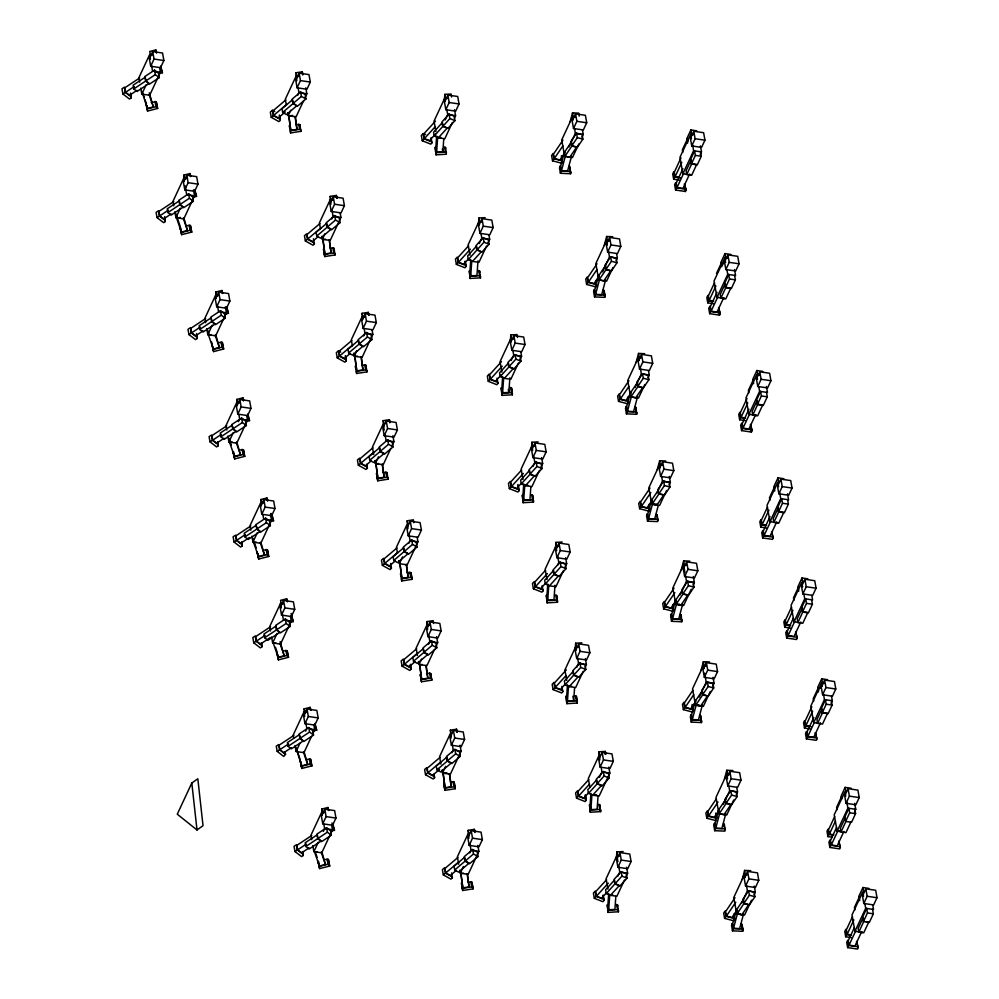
<?xml version="1.0" encoding="UTF-8"?>
<svg xmlns="http://www.w3.org/2000/svg" width="999" height="999" viewBox="0 0 999 999"><rect width="100%" height="100%" fill="white"/><g stroke="black" fill="none" stroke-linecap="round" stroke-linejoin="round"><path stroke-width="1.5" d="M436.638 136.026L435.814 147.74L436.613 152.223L442.844 151.873L443.768 138.686M436.001 154.82L435.227 147.39L436.001 154.82L446.378 154.233L445.554 147.54L444.567 146.865L445.504 152.098L446.491 152.772M436.613 152.223L437.637 137.587L440.759 137.4M444.393 100.225L444.805 94.368L451.024 94.006L451.56 97.003M445.454 149.001L445.554 147.54M470.754 259.653L469.93 271.366L470.729 275.849L476.948 275.487L477.984 260.851M470.117 278.446L469.343 271.016L470.117 278.446L480.494 277.859L479.67 271.154L478.683 270.492L479.607 275.724L480.594 276.386M470.729 275.849L471.753 261.214M478.496 223.851L478.908 217.994L485.139 217.632M479.57 272.627L479.67 271.154M502.647 376.586L501.823 388.299L502.622 392.782L508.841 392.432L509.877 377.784M502.01 395.379L501.236 387.949L502.01 395.379L512.387 394.792L511.563 388.099L510.576 387.425L511.5 392.657L512.487 393.331M502.622 392.782L503.646 378.146M510.389 340.784L510.801 334.927L517.032 334.565L517.569 337.562M511.563 388.099L512.387 394.792M523.751 483.903L522.914 495.616L523.713 500.099L529.945 499.75L530.869 486.575M523.114 502.697L522.34 495.279L523.114 502.697L533.491 502.11L532.667 495.417L531.68 494.742L532.604 499.975L533.591 500.649M523.713 500.099L524.75 485.464L527.859 485.289M531.493 448.101L531.905 442.245L538.136 441.895M532.667 495.417L533.491 502.11M547.764 584.04L546.94 595.754L547.727 600.237L553.958 599.875L554.994 585.239M547.127 602.834L546.353 595.404L547.127 602.834L557.504 602.247L556.68 595.541L555.694 594.88L556.618 600.112L557.604 600.774M547.727 600.237L548.763 585.601M555.506 548.239L555.919 542.382L562.15 542.02M556.68 595.541L557.504 602.247M567.482 684.852L566.658 696.565L567.457 701.048L573.688 700.699L574.612 687.524M566.845 703.658L566.071 696.228L566.845 703.658L577.235 703.059L576.398 696.365L575.412 695.691L576.348 700.923L577.335 701.598M567.457 701.048L568.493 686.413L571.603 686.238M575.237 649.05L575.649 643.194L581.868 642.844M576.398 696.365L577.235 703.059M590.921 793.431L590.097 805.144L590.884 809.627L597.115 809.277L598.051 796.103M590.284 812.224L589.51 804.807L590.284 812.224L600.661 811.638L599.837 804.944L598.851 804.27L599.775 809.502L600.761 810.177M590.884 809.627L591.92 794.992L596.59 794.729M598.563 759.09L599.075 751.772L605.307 751.423L605.844 754.407M599.737 806.405L599.837 804.944M605.094 754.345L605.307 751.423M608.703 893.581L607.879 905.294L608.678 909.777L614.909 909.427L615.834 896.253M608.066 912.387L607.292 904.957L608.066 912.387L618.456 911.787L617.632 905.094L616.645 904.42L617.569 909.652L618.556 910.326M608.678 909.777L609.715 895.141L612.824 894.967M616.358 859.24L616.87 851.922L623.101 851.573M617.519 906.555L617.632 905.094M131.244 96.928L125.337 92.395L124.4 87.163L121.99 88.761L122.914 93.993L129.483 99.038L131.094 97.964L130.544 93.007M165.359 220.554L159.453 216.021L158.516 210.789L156.106 212.387L157.03 217.62L163.586 222.665L165.21 221.591L164.66 216.633M197.253 337.487L191.346 332.954L190.409 327.722L187.999 329.32L188.923 334.553L195.479 339.598L197.103 338.524L196.553 333.566M218.344 444.817L212.437 440.272L211.513 435.04L209.091 436.638L210.027 441.87L216.583 446.915L218.194 445.854L217.882 442.195M242.357 544.942L236.451 540.409L235.527 535.177L233.104 536.775L234.041 542.007L240.597 547.052L242.208 545.978L241.895 542.332M262.088 645.766L256.181 641.221L255.257 635.988L252.834 637.587L253.758 642.819L260.327 647.864L261.938 646.803L261.626 643.144M285.514 754.332L283.753 756.443L277.198 751.398L276.261 746.166L278.684 744.567L279.608 749.799L285.514 754.332L285.052 751.723M303.309 854.495L297.402 849.949L296.478 844.717L294.056 846.315L294.98 851.548L301.548 856.593L303.159 855.531L302.847 851.872M570.179 121.653L572.527 112.862L578.658 113.124L579.183 116.109M564.185 153.059L560.664 166.259L561.463 170.742L567.582 171.004L571.503 156.331M560.427 173.289L561.013 171.091L560.089 165.859L559.502 168.057L560.427 173.289L570.641 173.726L570.104 167.02L569.28 166.246L570.641 173.726M561.463 170.742L565.372 156.081M604.295 245.279L606.643 236.488L612.774 236.738M598.688 275.212L594.78 289.885L595.579 294.368L601.698 294.618L605.606 279.957M594.542 296.915L595.129 294.717L594.205 289.485L593.618 291.683L594.542 296.915L604.757 297.352L604.208 290.647L603.384 289.872L605.144 295.879M595.579 294.368L599.487 279.708M604.208 290.647L604.757 297.352M636.188 362.212L638.536 353.421L644.667 353.683M630.581 392.157L626.673 406.818L627.472 411.301L633.591 411.563L637.499 396.89M626.435 413.848L627.022 411.65L626.098 406.418L625.511 408.616L626.435 413.848L636.65 414.285L636.101 407.58L635.277 406.805L636.65 414.285M627.472 411.301L631.38 396.64M635.714 409.053L636.101 407.58M657.292 469.542L659.64 460.739L665.759 461.001M651.685 499.475L647.777 514.135L648.563 518.618L654.695 518.881L658.216 505.681M647.539 521.166L648.126 518.968L647.19 513.736L646.603 515.934L647.539 521.166L657.742 521.603L657.205 514.91L656.38 514.123L658.141 520.142M648.563 518.618L652.484 503.958M656.818 516.371L657.205 514.91M681.306 569.667L683.653 560.876L689.785 561.126M675.699 599.6L671.79 614.273L672.589 618.756L678.708 619.005L682.617 604.345M671.553 621.303L672.14 619.105L671.216 613.873L670.629 616.071L671.553 621.303L681.755 621.74L681.218 615.034L680.394 614.26L681.755 621.74M672.589 618.756L676.498 604.095L679.557 604.22M680.831 616.508L681.218 615.034M701.036 670.491L703.371 661.688L709.502 661.95M695.416 700.424L691.508 715.084L692.307 719.567L698.438 719.829L702.347 705.169M691.271 722.115L691.857 719.917L690.933 714.685L690.346 716.895L691.271 722.115L701.485 722.552L700.948 715.858L700.124 715.084L701.485 722.552M692.307 719.567L696.216 704.907L699.275 705.032M724.462 779.058L726.81 770.266L732.941 770.529M718.855 809.003L714.947 823.663L715.746 828.146L721.865 828.408L725.774 813.748M714.71 830.693L715.296 828.496L714.372 823.263L713.786 825.461L714.71 830.693L724.912 831.131L724.375 824.437L723.551 823.651L725.311 829.669M715.746 828.146L719.655 813.486M723.988 825.898L724.375 824.437M742.257 879.22L744.605 870.416L750.724 870.678M736.65 909.152L732.729 923.813L733.528 928.296L739.66 928.558L743.568 913.898M732.504 930.843L733.091 928.645L732.155 923.413L731.568 925.623L732.504 930.843L742.707 931.28L742.17 924.587L741.345 923.813L743.094 929.819M733.528 928.296L737.437 913.635L740.509 913.76M742.17 924.587L742.707 931.28M152.248 55.02L149.625 54.633L138.886 77.672L139.685 82.155M152.722 51.573L149.363 58.779L150.687 66.246L160.527 67.695L163.886 60.502L162.55 53.022L152.722 51.573L154.046 59.053L150.687 66.246M159.628 67.745L160.414 72.228L149.675 95.267L141.808 94.118L146.229 84.628M186.363 178.646L183.741 178.259L173.002 201.298L173.801 205.782M186.825 175.2L183.479 182.405L184.803 189.872L194.643 191.321L197.989 184.128L196.666 176.648L186.825 175.2L188.162 182.68L184.803 189.872M193.469 189.872L194.53 195.854L183.791 218.893L175.924 217.732L180.344 208.254M298.676 76.573L296.054 76.186L285.302 99.226L286.363 105.207M299.138 73.139L295.779 80.332L297.103 87.812L306.943 89.261L310.302 82.055L308.978 74.588L299.138 73.139L300.462 80.607L297.103 87.812M303.684 100.574L296.091 116.833L288.224 115.672L290.759 110.252M297.702 95.342L298.963 92.632L298.177 88.149M304.945 97.865L306.843 93.794L305.781 87.812M218.257 295.579L215.634 295.192L204.895 318.231L205.694 322.714M218.719 292.133L215.372 299.338L216.696 306.805L226.536 308.254L229.882 301.061L228.559 293.581L218.719 292.133L220.055 299.613L216.696 306.805M225.362 306.818L226.423 312.787L215.684 335.826L207.817 334.677L212.238 325.187M332.779 200.2L330.157 199.812L319.418 222.852L320.479 228.833M239.36 402.897L236.738 402.51L225.999 425.549L226.785 430.032M333.254 196.766L329.895 203.958L331.218 211.438L341.059 212.887L344.418 205.682L343.082 198.214L333.254 196.766L334.578 204.233L331.218 211.438M239.822 399.463L236.463 406.655L237.799 414.135L247.627 415.584L250.986 408.379L249.663 400.911L239.822 399.463L241.146 406.93L237.799 414.135M340.159 212.937L340.946 217.42L330.207 240.459L322.34 239.298L324.862 233.878M331.818 218.968L333.079 216.259L332.018 210.277M246.728 415.634L247.527 420.117L236.788 443.156L228.908 441.995L233.341 432.505M238.399 421.665L239.66 418.956L238.861 414.473M447.402 98.476L444.78 98.089L434.028 121.129L435.889 131.593M447.864 95.042L444.505 102.235L445.841 109.715L455.669 111.164L459.028 103.958L457.704 96.491L447.864 95.042L449.188 102.51L445.841 109.715M263.374 503.034L260.751 502.647L250.012 525.686L250.811 530.169M263.836 499.587L260.477 506.793L261.813 514.26L271.653 515.709L275 508.516L273.676 501.036L263.836 499.587L265.172 507.067L261.813 514.26M445.167 119.955L447.702 114.535L446.903 110.052M270.479 514.26L271.541 520.242L260.801 543.281L252.934 542.12L257.355 532.642M452.41 122.465L444.83 138.736L436.95 137.575M454.308 118.406L455.569 115.697L454.508 109.715M364.672 317.133L362.05 316.745L351.311 339.785L352.372 345.766M365.147 313.698L361.788 320.891L363.112 328.371L372.952 329.82L376.311 322.615L374.975 315.147L365.147 313.698L366.471 321.166L363.112 328.371M372.053 329.87L372.839 334.353L362.1 357.392L354.233 356.231L356.755 350.811M363.711 335.901L364.972 333.191L364.173 328.708M191.808 783.029L177.273 814.197L197.003 829.982L203.022 825.711L197.827 778.77L191.808 783.029L197.003 829.982M283.104 603.846L280.482 603.458L269.73 626.498L270.529 630.981M283.566 600.411L280.207 607.604L281.531 615.084L291.371 616.533L294.73 609.328L293.406 601.86L283.566 600.411L284.89 607.879L281.531 615.084M290.472 616.583L291.271 621.066L280.519 644.105L272.652 642.944L277.073 633.453M481.518 222.103L478.896 221.716L468.144 244.755L470.005 255.22M386.238 421.016L382.879 428.221L384.215 435.689L394.043 437.137L397.402 429.945L396.079 422.465L386.238 421.016L387.575 428.496L384.215 435.689M481.98 218.669L478.621 225.861L479.945 233.341L489.785 234.79L493.144 227.585L491.82 220.117L481.98 218.669L483.304 226.136L479.945 233.341M390.784 448.451L383.204 464.71L375.337 463.548L378.496 456.78M479.283 243.581L481.805 238.162L481.019 233.679M392.045 445.741L393.943 441.67L392.882 435.689M486.525 246.091L478.933 262.362L471.066 261.201M487.787 243.381L489.685 239.323L488.886 234.84M575.074 117.283L572.452 116.895L561.713 139.935L564.635 156.381L572.502 157.53L578.821 143.981M575.549 113.836L572.19 121.041L573.513 128.509L583.354 129.957L586.713 122.765L585.377 115.285L575.549 113.836L576.873 121.316L573.513 128.509M306.531 712.424L303.908 712.037L293.169 735.077L293.694 738.061M306.993 708.99L303.634 716.183L304.97 723.663L314.81 725.112L318.157 717.906L316.833 710.439L306.993 708.99L308.329 716.458L304.97 723.663M569.055 146.89L575.374 133.342L574.575 128.846M581.98 137.2L583.241 134.49L582.454 130.007M311.538 736.413L303.958 752.684L296.091 751.523L299.875 743.393M305.569 731.193L306.83 728.483L305.769 722.502M410.252 521.153L406.905 528.346L408.229 535.826L418.069 537.275L421.416 530.069L420.092 522.602L410.252 521.153L411.588 528.621L408.229 535.826M312.799 733.703L314.697 729.645L313.898 725.162M417.157 537.325L417.957 541.808L407.217 564.847L399.35 563.686L402.51 556.905M408.828 543.356L410.089 540.646L409.028 534.665M513.411 339.036L510.789 338.649L500.037 361.688L501.898 372.152M513.873 335.602L510.514 342.794L511.838 350.274L521.678 351.723L525.037 344.518L523.701 337.05L513.873 335.602L515.197 343.069L511.838 350.274M511.176 360.514L513.698 355.095L512.912 350.612M518.419 363.024L510.826 379.295L502.959 378.134M519.68 360.314L521.578 356.256L520.779 351.773M324.325 812.574L321.703 812.187L310.951 835.226L311.75 839.709M324.787 809.14L321.428 816.333L322.752 823.813L332.592 825.261L335.951 818.056L334.628 810.589L324.787 809.14L326.111 816.608L322.752 823.813M331.693 825.311L332.492 829.794L321.74 852.834L313.873 851.672L318.306 842.182M323.351 831.343L324.625 828.633L323.826 824.15M429.52 625.411L426.898 625.024L416.146 648.064L417.482 655.531M609.19 240.909L606.568 240.522L595.829 263.561L598.751 279.995L606.618 281.156L612.936 267.607M429.982 621.965L426.623 629.17L427.947 636.638L437.787 638.086L441.146 630.893L439.822 623.413L429.982 621.965L431.306 629.445L427.947 636.638M609.652 237.462L606.293 244.668L607.629 252.135L617.469 253.584L620.816 246.391L619.492 238.911L609.652 237.462L610.988 244.942L607.629 252.135M434.528 649.4L426.935 665.659L419.068 664.497L421.603 659.078M428.546 644.18L429.82 641.47L428.758 635.489M602.534 271.865L609.49 256.955L608.428 250.986M435.789 646.69L437.687 642.619L436.625 636.638M616.096 260.826L617.357 258.117L616.558 253.634M534.502 446.353L531.88 445.979L521.141 469.006L523.001 479.47M534.964 442.919L531.618 450.112L532.942 457.592L542.782 459.041L546.141 451.835L544.805 444.368L534.964 442.919L536.301 450.387L532.942 457.592M532.904 466.483L534.802 462.412L533.741 456.431M696.778 130.832L690.883 129.97L686.85 138.599L687.649 143.094M693.318 134.69L690.696 134.303L679.944 157.343L682.866 173.789L690.734 174.95M680.993 157.867L674.288 172.265L675.087 176.748L679.507 177.397M693.781 131.256L690.421 138.449L691.745 145.929L701.585 147.377L704.944 140.172L703.621 132.705L693.781 131.256L695.104 138.724L691.745 145.929M673.651 179.208L674.65 177.048L673.726 171.816L672.714 173.976L673.651 179.208L679.27 180.032M675.087 176.748L681.793 162.35M539.51 470.354L531.93 486.613L524.063 485.452M540.771 467.644L542.669 463.573L541.608 457.592M682.929 168.694L676.211 183.092L677.01 187.587L682.904 188.449L689.622 174.051M682.866 173.789L693.618 150.749L692.544 144.768M675.574 190.047L676.585 187.887L675.649 182.655L674.65 184.815L675.574 190.047L685.414 191.496L686.076 190.047L684.502 183.953L686.076 190.047M677.01 187.587L683.716 173.189M691.358 164.011L695.391 155.382L694.592 150.886L690.571 159.528L691.358 164.011L697.265 164.885L701.298 156.244L700.499 151.761M686.75 174.513L691.795 163.711L691.121 159.977L686.088 170.779L686.75 174.513L691.67 175.237L696.703 164.435L691.795 163.711M700.212 154.62L701.485 151.91L700.424 145.929M453.409 730.544L450.062 737.749L451.386 745.217L461.226 746.665L464.572 739.472L463.249 731.992L453.409 730.544L454.745 738.024L451.386 745.217M460.052 745.217L461.113 751.198L450.374 774.237L442.507 773.076L445.666 766.308M451.985 752.746L453.246 750.037L452.185 744.068M641.083 357.842L638.461 357.455L627.722 380.494L630.644 396.94L638.511 398.089L644.83 384.54M641.545 354.395L638.186 361.601L639.522 369.068L649.35 370.517L652.709 363.324L651.385 355.844L641.545 354.395L642.881 361.875L639.522 369.068M558.516 546.49L555.894 546.103L545.154 569.143L547.015 579.607M558.99 543.056L555.631 550.249L556.955 557.729L566.795 559.178L570.154 551.972L568.818 544.492L558.99 543.056L560.314 550.524L556.955 557.729M635.064 387.45L641.383 373.901L640.322 367.919M557.554 565.259L558.816 562.549L557.754 556.568M647.989 377.759L649.25 375.05L648.451 370.567M563.523 570.479L555.943 586.75L548.076 585.589M564.797 567.769L566.695 563.711L565.621 557.729M730.893 254.458L724.987 253.584L720.966 262.225L721.765 266.708M716.483 273.476L721.515 262.675M727.422 258.316L724.799 257.929L714.06 280.969L716.982 297.415L724.849 298.564M722.339 265.484L724.063 261.775M714.497 282.792L708.391 295.879L709.19 300.374L713.623 301.024M727.896 254.87L724.537 262.075L725.861 269.543L735.701 270.991L739.06 263.798L737.724 256.318L727.896 254.87L729.22 262.35L725.861 269.543M707.767 302.834L708.766 300.674L707.841 295.442L706.83 297.602L707.767 302.834L713.386 303.659M709.19 300.374L715.908 285.964M717.032 292.32L710.326 306.718L711.113 311.201L717.02 312.075L723.738 297.677M716.982 297.415L727.722 274.375L726.922 269.892M709.69 313.674L710.689 311.513L709.765 306.281L708.753 308.441L709.69 313.674L719.517 315.122L720.192 313.674L718.618 307.58L720.192 313.674M711.113 311.201L717.831 296.803M471.203 830.693L467.844 837.899L469.18 845.366L479.008 846.815L482.367 839.622L481.043 832.142L471.203 830.693L472.527 838.173L469.18 845.366M725.474 287.637L729.507 278.996L728.708 274.513L724.675 283.154L725.474 287.637L731.38 288.511L735.401 279.87L734.615 275.387M730.818 288.062L725.786 298.863L720.866 298.139L725.898 287.337L729.595 287.887M477.847 845.366L478.908 851.348L468.169 874.387L460.289 873.226L463.449 866.458M469.78 852.909L471.041 850.186L469.98 844.217M662.187 465.159L659.565 464.772L648.813 487.812L651.735 504.258L659.615 505.419L666.558 490.509M578.246 647.315L575.624 646.927L564.885 669.967L566.733 680.419M662.649 461.725L659.29 468.918L660.614 476.398L670.454 477.847L673.813 470.641L672.489 463.174L662.649 461.725L663.973 469.193L660.614 476.398M578.708 643.868L575.349 651.073L576.685 658.541L586.513 659.989L589.872 652.797L588.548 645.317L578.708 643.868L580.032 651.348L576.685 658.541M651.735 504.258L653.009 501.548M656.793 493.419L662.487 481.218L661.688 476.735M576.648 667.432L578.546 663.361L577.484 657.392M669.093 485.089L670.354 482.38L669.293 476.398M583.254 671.303L575.674 687.562L567.794 686.4M585.152 667.232L586.413 664.522L585.352 658.541M762.786 371.391L756.88 370.529L752.859 379.158L753.658 383.653M753.408 379.608L748.376 390.409L748.825 392.894M759.315 375.249L756.693 374.862L745.953 397.902L748.875 414.348L756.743 415.509M747.002 398.426L740.284 412.824L741.083 417.307L745.516 417.957M759.789 371.815L756.43 379.008L757.754 386.488L767.594 387.937L770.953 380.731L769.617 373.264L759.789 371.815L761.113 379.283L757.754 386.488M739.66 419.767L740.659 417.607L739.735 412.375L738.723 414.535L739.66 419.767L745.279 420.591M741.083 417.307L747.801 402.909M748.925 409.253L742.22 423.651L743.006 428.146L748.913 429.008L755.631 414.61M748.875 414.348L759.615 391.308L758.815 386.825M741.583 430.606L742.582 428.446L741.658 423.214L740.646 425.374L741.583 430.606L751.41 432.055L752.085 430.606L750.511 424.513L752.085 430.606M743.006 428.146L749.725 413.748M757.367 404.57L761.4 395.941L760.601 391.446L756.568 400.087L757.367 404.57L763.273 405.444L767.294 396.803L766.508 392.32M752.759 415.072L757.791 404.27L757.13 400.537L752.097 411.338L752.759 415.072L757.679 415.796L762.712 404.995M686.201 565.297L683.578 564.91L672.839 587.949L675.761 604.383L683.628 605.544L691.208 589.285M686.663 561.85L683.304 569.055L684.64 576.523L694.467 577.971L697.826 570.779L696.503 563.299L686.663 561.85L687.999 569.33L684.64 576.523M602.147 752.447L598.788 759.64L600.112 767.12L609.952 768.568L613.311 761.363L611.975 753.895L602.147 752.447L603.471 759.914L600.112 767.12M675.761 604.383L677.022 601.673M680.182 594.904L686.5 581.343L685.439 575.374M599.45 777.359L601.972 771.94L601.186 767.457M693.106 585.214L694.367 582.504L693.306 576.523M608.778 767.12L609.852 773.101L599.1 796.141L591.233 794.979M783.89 478.708L777.984 477.847L773.95 486.488L774.749 490.971M774.512 486.925L769.48 497.727L769.917 500.224M767.494 507.055L761.388 520.142L762.187 524.625L766.608 525.274M780.881 479.133L777.534 486.326L778.858 493.806L788.698 495.254L792.045 488.049L790.721 480.581L780.881 479.133L782.217 486.6L778.858 493.806M760.751 527.085L761.762 524.925L760.826 519.692L759.827 521.853L760.751 527.085L766.37 527.909M762.187 524.625L768.905 510.227M770.029 516.583L763.311 530.981L764.11 535.464L770.017 536.326L776.722 521.928M777.846 522.827L769.979 521.665L780.719 498.626L779.657 492.644M762.674 537.924L763.686 535.764L762.761 530.531L761.75 532.692L762.674 537.924L772.514 539.373L773.189 537.937L771.615 531.83L773.189 537.937M705.918 666.108L703.296 665.721L692.557 688.761L695.479 705.207L703.346 706.368L710.301 691.458M764.11 535.464L770.828 521.066M706.393 662.674L703.034 669.867L704.357 677.347L714.198 678.796L717.557 671.59L716.221 664.123L706.393 662.674L707.717 670.142L704.357 677.347M619.467 856.043L616.845 855.656L606.106 878.695L607.966 889.147M778.471 511.9L782.504 503.259L781.705 498.776L777.672 507.417L778.471 511.9L784.377 512.762L788.398 504.12L787.599 499.637M773.863 522.39L778.895 511.6L783.815 512.325L778.783 523.114L773.863 522.39L773.201 518.656L778.233 507.854L778.671 510.352M619.929 852.597L616.57 859.802L617.906 867.269L627.747 868.718L631.093 861.525L629.77 854.045L619.929 852.597L621.266 860.077L617.906 867.269M771.59 534.14L772.252 532.704M699.275 697.077L706.218 682.167L704.632 673.201M617.869 876.16L619.767 872.09L618.706 866.108M712.824 686.038L714.098 683.328L713.024 677.347M624.475 880.032L616.895 896.29L609.028 895.129M625.736 877.322L627.634 873.251L626.573 867.269M807.904 578.846L801.997 577.971L797.976 586.613L798.763 591.096M798.526 587.062L793.493 597.864L793.943 600.349M791.508 607.18L785.401 620.267L786.201 624.762L790.634 625.411M804.907 579.258L801.548 586.463L802.871 593.93L812.711 595.379L816.071 588.186L814.734 580.706L804.907 579.258L806.23 586.738L802.871 593.93M784.764 627.222L785.776 625.062L784.852 619.83L783.84 621.99L784.764 627.222L790.396 628.046M786.201 624.762L792.919 610.352M793.431 618.019L787.337 631.106L788.124 635.589L794.03 636.463L800.748 622.065M800.549 622.764L793.993 621.803L804.732 598.763L803.933 594.28M786.7 638.061L787.699 635.901L786.775 630.669L785.763 632.829L786.7 638.061L796.528 639.51L797.202 638.061L795.629 631.967L797.202 638.061M788.124 635.589L794.842 621.191M729.357 774.687L726.735 774.3L715.996 797.339L718.918 813.785L726.785 814.947L733.728 800.037M802.484 612.025L806.518 603.384L805.718 598.901L801.685 607.542L802.484 612.025L808.391 612.899L812.412 604.258L811.625 599.775M804.145 611.912L807.829 612.449L802.796 623.251L797.876 622.527L802.909 611.725M729.819 771.253L726.46 778.446L727.796 785.926L737.624 787.374L740.983 780.169L739.66 772.689L729.819 771.253L731.156 778.721L727.796 785.926M795.604 634.278L796.278 632.829M723.338 804.295L729.657 790.746L728.858 786.263M736.263 794.617L737.524 791.907L736.725 787.412M827.622 679.67L821.727 678.796L817.694 687.437L818.493 691.92M824.163 683.516L821.54 683.129L810.788 706.168L813.71 722.614L820.266 723.576M820.216 688.211L821.94 684.515M811.85 706.693L805.132 721.091L805.931 725.574L810.351 726.223M824.625 680.082L821.265 687.275L822.602 694.755L832.429 696.203L835.788 688.998L834.465 681.53L824.625 680.082L825.948 687.549L822.602 694.755M804.495 728.034L805.506 725.873L804.57 720.641L803.558 722.801L804.495 728.034L810.114 728.858M805.931 725.574L812.637 711.176M813.773 717.532L807.055 731.93L807.854 736.413L813.748 737.287L820.466 722.876M813.71 722.614L824.462 699.575L823.401 693.593M806.418 738.873L807.429 736.713L806.493 731.48L805.494 733.641L806.418 738.873L816.258 740.321L816.932 738.885L815.346 732.791L816.932 738.885M807.854 736.413L814.56 722.015M747.152 874.837L744.53 874.45L733.778 897.489L736.7 913.935L744.567 915.096L751.523 900.186M821.977 708.803L816.932 719.605L817.594 723.338L822.514 724.063L827.559 713.274L823.863 712.724M747.614 871.403L744.255 878.596L745.579 886.076L755.419 887.524L758.778 880.319L757.454 872.851L747.614 871.403L748.938 878.87L745.579 886.076M822.214 712.849L826.235 704.208L825.436 699.725L821.415 708.366L822.214 712.849L828.109 713.711L832.142 705.069L831.343 700.586M817.594 723.338L822.639 712.549L822.189 710.052M831.068 703.446L832.329 700.736L831.53 696.253M736.7 913.935L737.961 911.225M741.758 903.096L747.439 890.896L746.378 884.914M754.045 894.767L755.319 892.057L754.257 886.076M851.061 788.236L845.154 787.374L841.133 796.016L841.658 799M841.682 796.453L836.65 807.254L837.1 809.752M834.664 816.583L828.558 829.669L829.357 834.153L833.79 834.802M848.064 788.661L844.704 795.853L846.028 803.333L855.868 804.782L859.227 797.577L857.891 790.109L848.064 788.661L849.387 796.128L846.028 803.333M827.921 836.613L828.933 834.452L828.009 829.22L826.997 831.38L827.921 836.613L832.142 837.237M829.357 834.153L835.464 821.066M836.588 827.409L830.494 840.509L831.28 844.992L837.187 845.853L843.905 831.455M850.986 821.84L845.953 832.642L837.15 831.193L847.889 808.154L846.827 802.172M829.857 847.452L830.856 845.291L829.932 840.059L828.92 842.219L829.857 847.452L839.684 848.9L840.359 847.464L838.785 841.358L840.359 847.464M831.28 844.992L837.999 830.594L840.946 831.031M845.404 817.382L840.371 828.183L841.033 831.917L846.066 821.116M845.641 821.428L849.674 812.786L848.875 808.303L844.842 816.945L845.641 821.428L851.548 822.289L855.569 813.648L854.782 809.165M838.76 843.668L839.435 842.232M854.495 812.025L855.756 809.315L854.694 803.333M868.855 888.398L862.949 887.524L858.915 896.165L859.714 900.648M859.477 896.602L854.445 907.404L854.882 909.902M852.459 916.732L846.353 929.819L847.152 934.302L851.573 934.952M865.846 888.81L862.487 896.003L863.823 903.483L873.65 904.932L877.01 897.726L875.686 890.259L865.846 888.81L867.182 896.278L863.823 903.483M845.716 936.762L846.727 934.602L845.791 929.37L844.792 931.53L845.716 936.762L851.335 937.586M847.152 934.302L853.858 919.904M854.382 927.572L848.276 940.658L849.075 945.141L854.982 946.016L861.687 931.605M862.811 932.504L854.944 931.343L865.683 908.303L864.884 903.82M847.639 947.601L848.651 945.441L847.714 940.209L846.715 942.369L847.639 947.601L857.479 949.05L858.153 947.614L856.568 941.508L858.153 947.614M849.075 945.141L855.793 930.743M863.436 921.577L867.457 912.936L866.67 908.453L862.636 917.094L863.436 921.577L869.33 922.439L873.363 913.798L872.564 909.315M866.32 921.64L868.78 922.002L863.735 932.791L858.828 932.067L863.86 921.278M856.555 943.818L857.217 942.382M562.937 140.16L553.546 154.008L554.345 158.491L559.902 159.952L565.022 152.397M552.534 160.827L553.946 158.741L553.009 153.509L551.61 155.594L552.534 160.827L561.813 163.262M554.345 158.491L562.874 145.904M576.523 133.179L570.891 141.496L571.69 145.979L577.26 147.44L582.892 139.136L582.092 134.653L576.523 133.179L577.322 137.675L571.69 145.979M565.047 156.119L572.09 145.729L576.723 146.953L569.692 157.343L565.047 156.119L564.385 152.385L571.428 141.995L571.865 144.48M597.04 263.773L587.662 277.635L588.448 282.118L594.018 283.579L599.138 276.024M586.65 284.453L588.061 282.367L587.125 277.135L585.714 279.221L586.65 284.453L595.916 286.888M588.448 282.118L596.99 269.518M610.639 256.805L605.007 265.122L605.806 269.605L611.376 271.066L617.007 262.749L616.208 258.266L610.639 256.805L611.438 261.288L605.806 269.605M599.163 279.745L606.206 269.355L610.839 270.579L603.796 280.969L599.163 279.745L598.501 276.011L605.544 265.622L605.981 268.107M628.933 380.719L619.555 394.568L620.342 399.051L625.911 400.512L631.031 392.957M618.543 401.386L619.954 399.3L619.018 394.068L617.607 396.153L618.543 401.386L627.809 403.821M620.342 399.051L628.883 386.463M642.532 373.738L636.9 382.055L637.699 386.538L643.269 387.999L648.9 379.695L648.101 375.212L642.532 373.738L643.331 378.234L637.699 386.538M631.056 396.678L638.099 386.288L642.732 387.512L635.689 397.902L631.056 396.678L630.394 392.944L637.437 382.555L637.874 385.04M650.037 488.036L640.646 501.885L641.445 506.381L647.015 507.842L652.135 500.274M639.647 508.703L641.046 506.63L640.122 501.398L638.711 503.471L639.647 508.703L648.913 511.138L649.85 509.752L648.701 504.895M641.445 506.381L650.836 492.519M663.636 481.068L658.004 489.373L658.803 493.868L664.36 495.329L669.992 487.012L669.205 482.529L663.636 481.068L664.435 485.551L658.803 493.868M658.528 489.872L651.498 500.262L652.16 504.008L656.793 505.219L663.836 494.83L659.203 493.606L652.16 504.008M674.05 588.161L664.672 602.022L665.459 606.505L671.028 607.966L676.148 600.411M663.661 608.841L665.072 606.755L664.135 601.523L662.724 603.608L663.661 608.841L672.926 611.276M665.459 606.505L674.849 592.657M687.649 581.193L682.017 589.51L682.816 593.993L688.373 595.454L694.018 587.137L693.219 582.654L687.649 581.193L688.448 585.676L682.816 593.993M682.554 590.009L675.511 600.399L676.173 604.133L680.806 605.357L687.849 594.967M676.173 604.133L683.216 593.743M692.919 690.247L684.39 702.846L685.189 707.329L690.746 708.791L695.866 701.223M683.378 709.652L684.79 707.579L683.865 702.347L682.454 704.42L683.378 709.652L692.657 712.087M685.189 707.329L693.718 694.73M707.379 682.017L701.748 690.334L702.534 694.817L708.104 696.278L713.736 687.961L712.936 683.478L707.379 682.017L708.166 686.5L702.534 694.817M691.72 706.855L692.669 705.469L692.207 704.532L693.593 710.701M707.579 695.779L700.536 706.168L695.891 704.957L702.934 694.555M716.358 798.825L707.829 811.413L708.616 815.896L714.185 817.369L718.456 811.063M706.817 818.231L708.229 816.158L707.292 810.926L705.881 812.999L706.817 818.231L716.083 820.666M708.616 815.896L718.006 802.047M730.806 790.596L725.174 798.9L725.973 803.396L731.53 804.857L737.175 796.54L736.375 792.057L730.806 790.596L731.605 795.079L725.973 803.396M725.711 799.4L718.668 809.789L719.33 813.536L723.963 814.747L731.006 804.357L726.373 803.134L719.33 813.536M735.002 897.714L725.611 911.563L726.41 916.058L731.98 917.519L737.1 909.952M724.6 918.381L726.011 916.308L725.087 911.076L723.676 913.148L724.6 918.381L733.878 920.816L734.814 919.43L733.666 914.572M726.41 916.058L735.801 902.197M748.601 890.746L742.969 899.063L743.768 903.546L749.325 905.007L754.957 896.69L754.158 892.207L748.601 890.746L749.4 895.229L743.768 903.546M737.125 913.685L744.155 903.283L743.493 899.55L736.45 909.939L737.125 913.685L741.758 914.897L748.8 904.507L744.155 903.283M425.661 134.59L423.101 133.566L421.328 135.527L422.252 140.759L430.781 144.131L431.968 142.832L431.044 137.6M435.477 121.066L423.601 134.116L424.4 138.599L429.508 140.622L435.452 134.103M422.252 140.759L424.038 138.799L423.101 133.566M424.4 138.599L435.277 126.648M449.075 114.098L441.945 121.928L442.744 126.411L447.864 128.434L454.982 120.617L454.195 116.121L449.075 114.098L449.875 118.581L434.19 135.989L438.461 137.675L447.365 127.897L443.106 126.211L442.445 122.465L433.529 132.255L434.19 135.989M468.593 245.779L457.717 257.742L458.504 262.225L463.623 264.248L468.581 258.816M456.368 264.385L458.154 262.425L457.217 257.193L455.432 259.153L456.368 264.385L464.897 267.757L466.083 266.458L465.159 261.226M458.504 262.225L470.379 249.176M483.191 237.725L476.061 245.554L476.86 250.037L481.98 252.06L489.098 244.231L488.299 239.748L483.191 237.725L483.978 242.208L468.306 259.615L472.577 261.301L481.481 251.523M501.486 361.626L489.61 374.675L490.397 379.158L495.516 381.181L501.461 374.662M488.261 381.318L490.047 379.358L489.11 374.126L487.325 376.086L488.261 381.318L496.79 384.69L497.977 383.391L497.052 378.159M490.397 379.158L502.272 366.121M515.084 354.657L507.954 362.487L508.753 366.97L513.873 368.993L520.991 361.176L520.192 356.693L515.084 354.657L515.871 359.141L508.753 366.97M500.199 376.548L509.115 366.77L508.441 363.024L499.537 372.814L500.199 376.548L504.47 378.234L513.374 368.456L509.115 366.77M521.59 470.042L510.701 481.993L511.5 486.476L516.62 488.499L521.565 483.066M509.365 488.636L511.138 486.688L510.214 481.456L508.429 483.404L509.365 488.636L517.894 492.02L519.08 490.709L518.144 485.477M511.5 486.476L523.376 473.439M536.176 461.988L529.058 469.805L529.845 474.288L534.964 476.323L542.095 468.494L541.296 464.011L536.176 461.988L536.975 466.471L529.845 474.288M521.303 483.866L530.207 474.088L534.477 475.774L525.561 485.551L521.303 483.866L520.641 480.132L529.545 470.354L529.994 472.839M545.604 570.167L534.715 582.13L535.514 586.613L540.634 588.636L545.579 583.204M533.379 588.773L535.152 586.813L534.228 581.58L532.442 583.541L533.379 588.773L541.908 592.145L543.094 590.846L542.17 585.614M535.514 586.613L547.39 573.563M560.189 562.112L553.071 569.942L553.871 574.425L558.978 576.448L566.108 568.618L565.309 564.135L560.189 562.112L560.988 566.595L545.317 584.003L549.587 585.689L558.491 575.911L554.22 574.213M566.321 669.904L554.445 682.941L555.244 687.424L560.364 689.46L565.309 684.015M553.096 689.585L554.882 687.637L553.946 682.404L552.172 684.352L553.096 689.585L561.625 692.969L562.812 691.658L561.888 686.425M555.244 687.424L566.133 675.474M579.919 662.936L572.789 670.754L573.588 675.237L578.708 677.272L585.839 669.442L585.039 664.959L579.919 662.936L580.719 667.419L565.047 684.814L569.305 686.513L578.209 676.723L573.95 675.037L573.289 671.303L564.373 681.081L565.047 684.814M588.761 779.57L577.872 791.52L578.671 796.003L583.791 798.026L588.736 792.594M576.535 798.164L578.309 796.215L577.385 790.983L575.599 792.931L576.535 798.164L585.064 801.548L586.251 800.236L585.327 795.004M578.671 796.003L589.56 784.053M603.346 771.503L596.228 779.332L597.027 783.815L602.135 785.851L609.265 778.021L608.466 773.538L603.346 771.503L604.145 775.998L597.027 783.815M588.473 793.393L597.377 783.616L596.715 779.882L587.812 789.66L588.473 793.393L592.744 795.079L601.648 785.301L597.377 783.616M606.555 879.719L595.666 891.67L596.465 896.153L601.585 898.188L606.53 892.744M594.318 898.313L596.103 896.365L595.179 891.133L593.394 893.081L594.318 898.313L602.859 901.697L604.045 900.386L603.109 895.154M596.465 896.153L608.341 883.116M621.141 871.665L614.01 879.482L614.81 883.965L619.929 886.001L627.06 878.171L626.261 873.688L621.141 871.665L621.94 876.148L606.268 893.543L610.526 895.241L619.442 885.451L615.172 883.765M274.725 111.576L272.44 110.302L270.317 112.088L271.241 117.32L278.871 121.578L280.282 120.38L279.533 115.434M285.839 99.9L272.889 110.889L273.676 115.372L278.259 117.919L285.314 111.925M300.612 91.933L292.133 99.126L292.932 103.609L297.502 106.156L305.981 98.976L305.195 94.493L300.612 91.933L301.411 96.428L305.981 98.976M271.241 117.32L273.364 115.534L272.44 110.302M273.676 115.372L286.638 104.395M292.932 103.609L301.411 96.428M282.642 112.425L293.244 103.446L292.582 99.713L281.98 108.691L282.642 112.425L286.451 114.56L297.053 105.569M319.955 223.526L306.993 234.503L307.792 238.998L312.362 241.546L318.256 236.551M334.727 215.559L326.248 222.752L327.048 227.235L331.618 229.782L340.097 222.602L339.298 218.119L334.727 215.559L335.527 220.042L340.097 222.602M305.357 240.946L307.48 239.148L306.543 233.916L304.433 235.714L305.357 240.946L312.974 245.205L314.398 244.006L314.335 242.982L307.48 239.148M307.792 238.998L320.754 228.009M327.048 227.235L335.527 220.042M316.758 236.051L327.36 227.073L331.168 229.196L320.567 238.174L316.758 236.051L316.096 232.317L326.698 223.339L327.135 225.824M340.734 352.135L338.436 350.861L336.326 352.659L337.25 357.879L344.867 362.137L346.291 360.939L345.529 355.994M351.848 340.459L338.886 351.448L339.685 355.931L344.255 358.479L350.149 353.484M366.621 332.492L358.142 339.685L358.941 344.168L363.511 346.715L371.99 339.535L371.191 335.052L366.621 332.492L367.42 336.988L371.99 339.535M337.25 357.879L339.373 356.094L338.436 350.861M339.685 355.931L352.647 344.955M358.941 344.168L367.42 336.988M348.651 352.984L359.253 344.006L363.062 346.129L352.46 355.12L348.651 352.984L347.989 349.25L358.591 340.272L359.028 342.757M372.952 447.789L359.99 458.766L360.789 463.249L365.359 465.796L371.253 460.814M387.724 439.822L379.245 447.003L380.032 451.486L384.615 454.033L393.094 446.853L392.295 442.37L387.724 439.822L388.524 444.305L393.094 446.853M358.354 465.209L360.477 463.411L359.54 458.179L357.417 459.977L358.354 465.209L365.971 469.455L367.382 468.256L366.87 464.622M360.789 463.249L373.738 452.272M380.357 451.323L384.165 453.459L373.564 462.437L369.755 460.314L388.524 444.305M396.965 547.914L384.003 558.891L384.802 563.386L389.373 565.933L395.267 560.938M411.738 539.947L403.259 547.14L404.058 551.623L408.628 554.17L417.107 546.99L416.308 542.507L411.738 539.947L412.537 544.43L417.107 546.99M382.367 565.334L384.49 563.536L383.554 558.304L381.443 560.102L382.367 565.334L389.985 569.592L391.396 568.394L391.346 567.37L384.49 563.536M384.802 563.386L397.764 552.397M404.37 551.46L408.179 553.583L397.577 562.562L393.768 560.439L412.537 544.43M416.683 648.738L403.733 659.715L404.52 664.198L409.103 666.745L414.985 661.763M431.468 640.771L422.977 647.951L423.776 652.434L428.346 654.994L436.838 647.802L436.039 643.319L431.468 640.771L432.255 645.254L436.838 647.802M402.085 666.158L404.208 664.36L403.284 659.128L401.161 660.926L402.085 666.158L409.715 670.404L411.126 669.205L410.377 664.26M404.52 664.198L417.482 653.221M413.486 661.263L412.824 657.517L423.426 648.538L424.088 652.272L427.897 654.407L417.295 663.386L413.486 661.263L432.255 645.254M440.122 757.317L427.16 768.293L427.959 772.776L432.53 775.324L439.597 769.342M454.895 749.35L446.416 756.53L447.215 761.013L451.785 763.561L460.264 756.38L459.465 751.897L454.895 749.35L455.694 753.833L460.264 756.38M425.524 774.737L427.647 772.939L426.71 767.707L424.6 769.505L425.524 774.737L433.141 778.983L434.553 777.784L434.503 776.76L427.647 772.939M427.959 772.776L440.921 761.8M447.215 761.013L455.694 753.833M436.925 769.842L447.527 760.851L446.865 757.117L436.263 766.096L436.925 769.842L440.734 771.965L451.336 762.986L447.527 760.851M457.917 857.467L444.955 868.443L445.754 872.926L450.324 875.474L456.206 870.491M472.689 849.5L464.21 856.68L464.997 861.163L469.567 863.723L478.059 856.53L477.26 852.047L472.689 849.5L473.489 853.983L478.059 856.53M443.319 874.887L445.429 873.089L444.505 867.856L442.382 869.654L443.319 874.887L450.936 879.132L452.347 877.934L452.297 876.91L445.429 873.089M445.754 872.926L458.703 861.95M465.322 861.001L469.13 863.136L458.529 872.115L454.72 869.992L473.489 853.983M139.685 77.934L124.8 87.787L125.599 92.27L129.533 95.292L136.975 90.372M154.52 70.142L144.843 76.548L145.642 81.031L149.575 84.053L159.253 77.647L158.454 73.164L154.52 70.142L155.32 74.625L159.253 77.647M122.914 93.993L125.337 92.395M125.599 92.27L134.278 86.526M147.003 81.743L149.188 83.429L137.1 91.433L133.816 88.911L155.32 74.625M173.789 201.561L158.916 211.413L159.715 215.896L163.649 218.918L171.091 213.998M188.624 193.769L178.958 200.175L179.758 204.658L183.691 207.68L193.369 201.274L192.57 196.791L188.624 193.769L189.423 198.252L193.369 201.274M157.03 217.62L159.453 216.021M159.715 215.896L168.394 210.14M167.932 212.537L167.258 208.803L179.358 200.799L180.02 204.533L183.292 207.055L171.204 215.06L167.932 212.537L189.423 198.252M205.682 318.494L190.809 328.346L191.608 332.829L195.542 335.851L202.984 330.931M220.517 310.701L210.851 317.108L211.651 321.591L215.584 324.613L225.262 318.206L224.463 313.723L220.517 310.701L221.316 315.185L225.262 318.206M211.251 317.732L199.151 325.736L199.825 329.47L203.097 331.993L215.185 323.988L211.913 321.466L211.463 318.981M188.923 334.553L191.346 332.954M191.608 332.829L200.287 327.085M199.825 329.47L221.316 315.185M226.785 425.811L211.9 435.664L212.7 440.147L216.646 443.181L224.076 438.249M241.621 418.019L231.955 424.425L232.742 428.908L236.688 431.93L246.353 425.537L245.554 421.041L241.621 418.019L242.42 422.502L246.353 425.537M232.342 425.05L220.255 433.054L220.916 436.8L224.201 439.323L236.288 431.306L233.004 428.783L232.567 426.298M210.027 441.87L212.437 440.272M212.7 440.147L221.378 434.403M220.916 436.8L242.42 422.502M250.799 525.949L235.926 535.801L236.713 540.284L240.659 543.306L249.338 537.562M265.634 518.156L255.969 524.562L256.768 529.045L260.702 532.067L270.379 525.661L269.58 521.178L265.634 518.156L266.433 522.639L270.379 525.661M256.356 525.187L244.268 533.191L244.93 536.925L248.214 539.448L260.302 531.443L257.03 528.921L256.581 526.423M234.041 542.007L236.451 540.409M236.713 540.284L245.404 534.527M256.768 529.045L266.433 522.639M244.93 536.925L257.03 528.921M270.529 626.76L255.644 636.613L256.443 641.096L260.377 644.13L270.304 637.562M285.364 618.968L275.687 625.374L276.486 629.857L280.419 632.891L290.097 626.485L289.298 622.002L285.364 618.968L286.164 623.451L290.097 626.485M253.758 642.819L256.181 641.221M256.443 641.096L265.122 635.352M280.032 632.255L267.944 640.272L264.66 637.749L286.164 623.451M293.956 735.339L279.083 745.192L279.87 749.675L283.816 752.709L291.258 747.776M308.791 727.547L299.126 733.953L299.925 738.436L303.858 741.458L313.536 735.052L312.737 730.569L308.791 727.547L309.59 732.03L313.536 735.052M277.198 751.398L279.608 749.799M279.87 749.675L288.561 743.93M288.087 746.328L287.425 742.582L299.513 734.577L300.187 738.311L303.459 740.833L291.371 748.85L288.087 746.328L309.59 732.03M311.75 835.489L296.865 845.341L297.665 849.824L301.598 852.859L309.041 847.926M326.586 827.696L316.92 834.103L317.707 838.586L321.653 841.62L331.318 835.214L330.519 830.718L326.586 827.696L327.385 832.179L331.318 835.214M294.98 851.548L297.402 849.949M297.665 849.824L306.343 844.08M305.881 846.478L305.219 842.731L317.307 834.727L317.969 838.461L321.253 840.983L309.166 849L305.881 846.478L327.385 832.179M156.756 52.697L155.807 49.95L149.738 51.498L150.524 55.981M159.89 73.389L162.412 72.752L160.739 66.059M151.136 102.41L156.294 101.836L157.692 108.441L147.577 111.026L145.941 103.734M142.045 91.733L147.303 108.466L153.371 106.918L149.263 92.807M146.865 108.966L155.969 106.643L157.692 108.441M184.64 179.608L183.841 175.125L189.922 173.576L190.859 176.323M192.732 197.34L196.528 196.366L194.855 189.685M180.145 226.236L175.886 213.861L176.686 218.344L180.332 217.407M186.551 225.699L190.409 225.462L191.808 232.068L181.693 234.653L180.045 227.36L181.693 234.653M176.686 218.344L181.418 232.093L187.487 230.544L183.853 217.807M180.981 232.592L190.085 230.27L191.808 232.068M216.533 296.541L215.734 292.058L221.815 290.509L222.752 293.256M225.886 313.948L228.421 313.311L226.748 306.618M209.203 334.915L207.78 330.794L208.579 335.277L211.014 334.665M218.444 342.632L222.302 342.395L223.701 349.001L213.586 351.586L211.938 344.293M215.747 334.74L219.38 347.477L213.311 349.026L208.579 335.277M212.874 349.525L221.978 347.202L223.701 349.001M237.375 402.372L236.838 399.388L242.907 397.827L243.856 400.574M245.729 421.603L249.525 420.629L247.839 413.948M231.244 444.992L228.883 438.111L229.683 442.594L232.105 441.983M239.548 449.95L243.394 449.725L244.805 456.331L234.678 458.916L233.042 451.623L234.678 458.916M229.683 442.594L234.415 456.343L240.484 454.795L236.85 442.058M233.966 456.855L243.082 454.52L244.805 456.331M261.388 502.509L260.851 499.512L266.933 497.964L267.869 500.711M269.742 521.728L273.539 520.754L271.865 514.073M252.897 538.249L253.696 542.732L256.119 542.107M263.561 550.087L267.42 549.85L268.818 556.455L258.691 559.04L257.055 551.748L258.691 559.04M253.696 542.732L258.429 556.48L264.498 554.932L260.864 542.195M257.992 556.98L267.095 554.657L268.818 556.455M287.6 601.535L286.651 598.776L280.582 600.337L281.106 603.321M290.734 622.227L293.256 621.578L291.071 613.423M275.849 642.931L273.414 643.556L278.147 657.292L284.228 655.744L280.12 641.633M283.291 650.911L287.138 650.674L288.536 657.28L278.421 659.864L276.785 652.572M277.71 657.804L286.825 655.469L288.536 657.28M304.807 713.398L304.008 708.915L310.09 707.354L311.026 710.102M312.899 731.131L316.695 730.157L315.022 723.476M306.718 759.477L310.577 759.24L311.975 765.858L301.848 768.443L300.212 761.151M296.054 747.639L301.586 765.871L307.655 764.322L304.021 751.585M301.149 766.383L310.252 764.048L311.975 765.858M322.327 812.05L321.803 809.065L327.872 807.504L328.821 810.251M330.694 831.28L334.49 830.306L332.804 823.626M317.07 851.66L314.648 852.284L319.368 866.021L325.449 864.472L321.815 851.735M324.513 859.639L328.359 859.402L329.77 866.008L319.643 868.593L318.007 861.3L319.643 868.593M318.931 866.533L328.047 864.197L329.77 866.008M296.641 77.073L296.079 72.765L302.297 71.803L302.822 74.8M292.645 115.409L288.923 115.984L290.784 130.32L297.003 129.358L295.317 116.458M296.066 124.513L299.85 124.65L300.974 131.319L290.622 132.917L289.41 125.537L289.685 127.697M300.974 131.319L300.786 129.882L299.65 129.333L290.334 130.769L290.622 132.917M330.756 200.687L330.194 196.391L336.401 195.429L336.938 198.414M325.524 239.223L323.039 239.61L324.9 253.946L331.119 252.984L329.433 240.085M330.182 248.139L333.966 248.276L335.077 254.945L324.737 256.543L323.526 249.163L324.737 256.543M324.45 254.395L333.766 252.947L334.902 253.509L335.077 254.945M362.649 317.632L362.088 313.324L368.294 312.362L368.831 315.359M357.417 356.156L354.932 356.543L356.793 370.879L363.012 369.917L361.326 357.018M362.075 365.072L365.859 365.209L366.97 371.878L356.631 373.476L355.419 366.096L355.694 368.256M366.97 371.878L366.795 370.442L365.659 369.892L356.343 371.328L356.631 373.476M383.741 424.95L383.191 420.654L389.398 419.68L389.922 422.677M378.509 463.486L376.024 463.861L377.897 478.196L384.103 477.235L382.43 464.335M383.166 472.39L386.963 472.527L388.074 479.195L377.722 480.806L376.511 473.426L377.722 480.806M377.447 478.658L386.763 477.21L387.887 477.759L388.074 479.195M407.767 525.074L407.205 520.779L413.411 519.817L413.786 522.689M407.18 572.527L410.976 572.664L412.088 579.333L401.735 580.931L400.537 573.551L400.811 575.699M399.625 562.375L401.91 578.334L408.129 577.372L406.443 564.472M411.9 577.897L410.776 577.335L401.461 578.783L401.735 580.931M427.485 625.898L426.923 621.603L433.141 620.641L433.516 623.501M422.252 664.435L419.767 664.822L421.64 679.145L427.847 678.184L426.161 665.284M426.91 673.338L430.694 673.488L431.818 680.144L421.466 681.755L420.254 674.375L420.529 676.523M431.818 680.144L431.63 678.721L430.507 678.159L421.178 679.607L421.466 681.755M450.924 734.477L450.362 730.182L456.568 729.208L457.105 732.205M446.928 772.814L443.206 773.388L445.067 787.724L451.286 786.762L449.6 773.863M450.337 781.917L454.133 782.055L455.244 788.723L444.892 790.334L443.693 782.954L444.892 790.334M444.617 788.186L453.933 786.737L455.057 787.287M468.706 834.627L468.144 830.331L474.363 829.357L474.887 832.354M463.474 873.163L460.989 873.551L462.862 887.874L469.068 886.912L467.395 874.013M468.131 882.067L471.928 882.217L473.039 888.873L462.687 890.484L461.476 883.104L462.687 890.484M462.412 888.336L471.728 886.887L472.852 887.437M436.163 152.622L445.504 152.098M470.267 276.248L479.607 275.724M502.16 393.181L511.5 392.657M523.264 500.511L532.604 499.975M547.277 600.636L556.618 600.112M567.007 701.46L576.348 700.923M590.434 810.039L599.775 809.502M608.229 910.189L617.569 909.652M561.013 171.091L570.204 171.478L571.028 172.253M595.129 294.717L604.32 295.105M627.022 411.65L636.213 412.038L637.037 412.812M654.008 504.02L657.067 504.158M648.126 518.968L657.317 519.355M672.14 619.105L681.33 619.492L682.155 620.267M691.857 719.917L701.048 720.316L701.872 721.091M715.296 828.496L724.487 828.883M733.091 928.645L742.269 929.045M154.046 59.053L163.886 60.502M300.462 80.607L310.302 82.055M449.188 102.51L459.028 103.958M576.873 121.316L586.713 122.765M695.104 138.724L704.944 140.172M160.414 72.228L152.547 71.079L151.486 65.097M298.963 92.632L306.843 93.794M447.702 114.535L455.569 115.697M575.374 133.342L583.241 134.49M693.618 150.749L701.485 151.91M695.391 155.382L701.298 156.244M674.65 177.048L680.556 177.909M676.585 187.887L685.439 189.186M188.162 182.68L197.989 184.128M334.578 204.233L344.418 205.682M483.304 226.136L493.144 227.585M610.988 244.942L620.816 246.391M729.22 262.35L739.06 263.798M194.53 195.854L186.663 194.693L185.065 185.727M333.079 216.259L340.946 217.42M481.805 238.162L489.685 239.323M609.49 256.955L617.357 258.117M727.722 274.375L735.589 275.524L734.527 269.555M729.507 278.996L735.401 279.87M708.766 300.674L713.199 301.323M710.689 311.513L719.542 312.812M220.055 299.613L229.882 301.061M366.471 321.166L376.311 322.615M515.197 343.069L525.037 344.518M642.881 361.875L652.709 363.324M761.113 379.283L770.953 380.731M226.423 312.787L218.556 311.638L217.495 305.657M364.972 333.191L372.839 334.353M513.698 355.095L521.578 356.256M641.383 373.901L649.25 375.05M759.615 391.308L767.482 392.47L766.42 386.488M761.4 395.941L767.294 396.803M757.791 404.27L761.488 404.82M740.659 417.607L745.092 418.256M742.582 428.446L751.435 429.745M241.146 406.93L250.986 408.379M387.575 428.496L397.402 429.945M536.301 450.387L546.141 451.835M663.973 469.193L673.813 470.641M782.217 486.6L792.045 488.049M239.66 418.956L247.527 420.117M393.943 441.67L386.076 440.509L385.015 434.54M534.802 462.412L542.669 463.573M662.487 481.218L670.354 482.38M780.719 498.626L788.586 499.787L787.524 493.806M782.504 503.259L788.398 504.12M761.762 524.925L766.183 525.574M763.686 535.764L772.539 537.062M265.172 507.067L275 508.516M411.588 528.621L421.416 530.069M560.314 550.524L570.154 551.972M687.999 569.33L697.826 570.779M806.23 586.738L816.071 588.186M271.541 520.242L263.674 519.08L262.874 514.597M410.089 540.646L417.957 541.808M558.816 562.549L566.695 563.711M686.5 581.343L694.367 582.504M804.732 598.763L812.599 599.912L811.812 595.429M806.518 603.384L812.412 604.258M785.776 625.062L790.209 625.711M787.699 635.901L796.553 637.2M284.89 607.879L294.73 609.328M431.306 629.445L441.146 630.893M580.032 651.348L589.872 652.797M707.717 670.142L717.557 671.59M825.948 687.549L835.788 688.998M291.271 621.066L283.391 619.904L282.068 612.424M429.82 641.47L437.687 642.619M578.546 663.361L586.413 664.522M706.218 682.167L714.098 683.328M824.462 699.575L832.329 700.736M826.235 704.208L832.142 705.069M805.506 725.873L811.4 726.748M807.429 736.713L816.283 738.011M308.329 716.458L318.157 717.906M454.745 738.024L464.572 739.472M603.471 759.914L613.311 761.363M731.156 778.721L740.983 780.169M849.387 796.128L859.227 797.577M310.764 729.058L314.697 729.645M453.246 750.037L461.113 751.198M601.972 771.94L609.852 773.101M729.657 790.746L737.524 791.907M847.889 808.154L855.756 809.315M849.674 812.786L855.569 813.648M828.933 834.452L833.366 835.102M830.856 845.291L839.709 846.59M326.111 816.608L335.951 818.056M472.527 838.173L482.367 839.622M621.266 860.077L631.093 861.525M748.938 878.87L758.778 880.319M867.182 896.278L877.01 897.726M324.625 828.633L332.492 829.794M471.041 850.186L478.908 851.348M619.767 872.09L627.634 873.251M747.439 890.896L755.319 892.057M865.683 908.303L873.551 909.465L872.751 904.982M867.457 912.936L873.363 913.798M846.727 934.602L851.148 935.251M848.651 945.441L857.504 946.74M577.322 137.675L582.892 139.136M553.946 158.741L562.287 160.939L562.749 161.875M611.438 261.288L617.007 262.749M588.061 282.367L596.403 284.565L596.865 285.502M643.331 378.234L648.9 379.695M619.954 399.3L628.296 401.498L628.758 402.435M664.435 485.551L669.992 487.012M641.046 506.63L649.4 508.816M688.448 585.676L694.018 587.137M684.377 594.043L686.688 594.655M665.072 606.755L673.413 608.953L673.875 609.889M708.166 686.5L713.736 687.961M704.095 694.867L706.418 695.479M684.79 707.579L693.131 709.765M731.605 795.079L737.175 796.54M708.229 816.158L716.57 818.343L715.871 814.422M749.4 895.229L754.957 896.69M726.011 916.308L734.365 918.493M449.875 118.581L454.982 120.617M424.038 138.799L431.718 141.846L431.968 142.832M483.978 242.208L489.098 244.231M477.222 249.825L480.057 250.961M458.154 262.425L465.821 265.472L466.083 266.458M515.871 359.141L520.991 361.176M490.047 379.358L497.714 382.405L497.977 383.391M536.975 466.471L542.095 468.494M511.138 486.688L518.818 489.722L519.08 490.709M560.988 566.595L566.108 568.618M535.152 586.813L542.832 589.86L543.094 590.846M580.719 667.419L585.839 669.442M554.882 687.637L562.562 690.671L562.812 691.658M604.145 775.998L609.265 778.021M578.309 796.215L585.988 799.25L586.251 800.236M621.94 876.148L627.06 878.171M596.103 896.365L603.783 899.4L604.045 900.386M293.244 103.446L295.791 104.87M273.364 115.534L280.22 119.356M339.373 356.094L346.228 359.915M360.477 463.411L367.332 467.232M404.208 664.36L411.076 668.181M278.933 631.418L276.748 629.745L276.086 625.998L263.998 634.003L264.66 637.749M715.634 813.111L716.795 817.981M160.389 66.858L162.412 72.752M194.505 190.484L196.528 196.366M183.841 175.125L185.265 179.246M226.398 307.417L228.421 313.311M149.113 94.543L153.371 106.918M215.734 292.058L217.158 296.191M142.72 92.982L144.143 97.115M145.092 99.863L146.503 103.983M183.229 218.169L187.487 230.544M247.49 414.735L249.525 420.629M215.122 335.102L219.38 347.477M236.838 399.388L238.262 403.509M271.004 513.399L273.539 520.754M211.563 341.795L213.586 351.586M260.851 499.512L262.275 503.633M236.226 442.42L240.484 454.795M291.233 615.684L293.256 621.578M260.24 542.557L264.498 554.932M254.795 543.743L256.206 547.877M314.673 724.263L316.695 730.157M304.008 708.915L305.432 713.036M279.97 643.368L284.228 655.744M275.462 647.315L277.36 652.809M331.955 822.939L334.49 830.306M303.396 751.947L307.655 764.322M321.803 809.065L323.226 813.186M297.952 753.146L300.312 760.014M321.191 852.097L325.449 864.472M315.734 853.296L317.158 857.417M845.154 787.374L845.953 791.857M862.949 887.524L863.748 892.007M845.766 796.191L844.967 791.707L834.227 814.747L837.15 831.193M863.561 896.353L862.761 891.857L852.022 914.897L854.944 931.343M821.727 678.796L822.527 683.279M821.54 683.129L822.065 686.126M863.636 920.029L863.198 917.532L858.153 928.333L858.828 932.067M801.997 577.971L802.796 582.467M802.609 586.8L801.81 582.317L791.071 605.357L793.993 621.803M818.693 690.371L818.256 687.886L813.223 698.676L813.661 701.173M802.684 610.476L802.247 607.991L797.214 618.793L797.876 622.527M777.984 477.847L778.783 482.33M778.596 486.663L777.796 482.18L767.057 505.219L769.979 521.665M756.88 370.529L757.679 375.012M756.693 374.862L757.492 379.345M724.987 253.584L725.786 258.079M724.799 257.929L725.599 262.412M725.686 286.089L725.237 283.604L720.204 294.405L720.866 298.139M750.724 428.121L751.41 432.055M690.883 129.97L691.67 134.453M690.696 134.303L691.483 138.786M718.83 311.188L719.517 315.122M687.849 141.546L687.412 139.048L682.367 149.85L682.816 152.335M684.715 187.562L685.414 191.496M726.81 770.266L727.609 774.749M744.605 870.416L745.391 874.899M726.735 774.3L727.534 778.783M744.53 874.45L745.054 877.447M703.371 661.688L704.17 666.171M703.296 665.721L703.833 668.718M683.653 560.876L684.452 565.359M683.578 564.91L684.902 572.377M702.709 693.318L702.272 690.821L695.229 701.211L695.891 704.957M659.64 460.739L660.439 465.222M659.565 464.772L660.089 467.769M638.536 353.421L639.335 357.904M638.461 357.455L638.998 360.439M733.89 914.197L734.352 916.82M692.669 705.469L693.356 709.402M672.939 604.657L673.401 607.267M672.714 605.032L673.413 608.953M606.643 236.488L607.442 240.971M606.568 240.522L607.367 245.005M648.925 504.52L649.387 507.142M627.822 397.202L628.284 399.825M627.597 397.577L628.296 401.498M572.527 112.862L573.326 117.345M572.452 116.895L572.989 119.88M595.704 280.644L596.403 284.565M561.813 156.643L562.287 159.266M561.363 155.707L562.287 160.939M599.075 751.772L599.875 756.255M616.87 851.922L617.669 856.405M599.85 759.989L599.05 755.494L588.311 778.533L589.909 787.512M616.845 855.656L617.906 861.625M575.649 643.194L576.435 647.677M575.624 646.927L576.148 649.912M555.919 542.382L556.718 546.865M555.894 546.103L556.693 550.586M614.947 882.517L614.51 880.032L605.606 889.809L606.268 893.543M599.962 807.716L600.661 811.638M617.994 909.177L618.456 911.787M531.905 442.245L532.704 446.728M531.88 445.979L532.679 450.462M554.008 572.976L553.558 570.479L544.655 580.269L545.317 584.003M510.801 334.927L511.6 339.41M510.789 338.649L511.313 341.646M572.889 696.216L573.688 700.699M585.289 795.329L585.988 799.25M603.084 895.479L603.783 899.4M478.908 217.994L479.707 222.477M478.896 221.716L479.42 224.7M508.316 389.435L508.841 392.432M476.998 248.589L476.548 246.091L467.644 255.881L468.306 259.615M517.894 484.49L518.818 489.722M480.032 275.237L480.494 277.859M444.805 94.368L445.591 98.851M444.78 98.089L445.304 101.086M465.122 261.538L465.821 265.472M442.307 148.876L442.844 151.873M450.362 730.182L451.161 734.665M468.144 830.331L468.943 834.814M451.123 738.086L450.324 733.603L439.585 756.643L440.909 764.11M468.918 838.236L468.119 833.753L457.38 856.792L458.703 864.26M426.923 621.603L427.722 626.086M426.898 625.024L427.684 629.507M455.244 788.723L454.133 782.055M473.039 888.873L471.928 882.217M407.205 520.779L408.004 525.262M453.009 781.505L453.933 786.737M470.791 881.655L471.728 886.887M407.967 528.683L407.167 524.2L396.428 547.24L397.49 553.221M465.097 859.764L464.647 857.267L454.046 866.245L454.72 869.992M451.286 786.762L449.363 773.676M469.068 886.912L467.157 873.825M429.57 672.926L430.507 678.159M412.088 579.333L410.976 572.664M383.191 420.654L383.978 425.137M409.852 572.102L410.776 577.335M384.215 430.057L383.154 424.076L372.415 447.115L373.738 454.582M427.048 673.701L427.847 678.184M362.088 313.324L362.887 317.807M404.145 550.212L403.708 547.727L393.107 556.705L393.768 560.439M362.05 316.745L362.587 319.742M408.129 577.372L406.206 564.285M441.97 770.092L442.507 773.076M445.067 787.724L442.594 770.341M459.765 870.241L460.289 873.226M462.862 887.874L460.564 871.927M385.826 471.978L386.763 477.21M418.544 661.513L419.068 664.497M421.64 679.145L419.343 663.199M380.132 450.087L379.695 447.589L369.093 456.568L369.755 460.314M364.735 364.66L365.659 369.892M384.103 477.235L382.192 464.148M398.813 560.701L399.35 563.686M362.212 365.434L363.012 369.917M434.041 774.15L434.553 777.784M451.598 872.989L452.347 877.934M330.194 196.391L330.994 200.874M330.157 199.812L330.956 204.296M374.8 460.564L375.337 463.548M377.897 478.196L375.599 462.25M410.427 665.284L411.126 669.205M353.696 353.246L354.233 356.231M356.793 370.879L354.508 354.932M390.646 563.448L391.396 568.394M332.842 247.727L333.766 252.947M331.119 252.984L329.195 239.897M366.683 464.335L367.382 468.256M296.079 72.765L296.616 75.762M296.054 76.186L296.84 80.682M345.354 355.706L346.291 360.939M321.803 236.313L322.34 239.298M324.9 253.946L322.615 237.987M298.726 124.101L299.65 129.333M296.204 124.875L297.003 129.358M313.461 238.773L314.398 244.006M287.7 112.687L288.224 115.672M290.784 130.32L288.686 115.797M279.345 115.147L280.045 119.068M310.09 707.354L310.614 710.351M327.872 807.504L328.409 810.501M286.651 598.776L287.188 601.773M266.933 497.964L267.457 500.949M303.908 712.037L304.707 716.52M321.703 812.187L322.227 815.184M310.577 759.24L311.501 764.472M328.359 859.402L329.295 864.635M309.328 758.815L310.252 764.048M327.11 858.965L328.047 864.197M280.482 603.458L281.268 607.941M242.907 397.827L243.444 400.824M260.751 502.647L261.288 505.631M287.138 650.674L288.074 655.906M285.889 650.237L286.825 655.469M221.815 290.509L222.34 293.494M267.42 549.85L268.344 555.082M266.171 549.425L267.095 554.657M300.786 761.388L301.586 765.871M318.581 861.538L319.368 866.021M300.924 763.211L301.848 768.443M236.738 402.51L237.263 405.507M243.394 449.725L244.33 454.945M215.634 295.192L216.171 298.177M295.03 745.541L296.091 751.523M312.812 845.691L313.873 851.672M242.145 449.288L243.082 454.52M222.302 342.395L223.227 347.627M277.622 654.308L278.147 657.292M277.485 654.632L278.421 659.864M221.054 341.97L221.978 347.202M257.892 553.483L258.429 556.48M189.922 173.576L190.447 176.561M271.591 636.962L272.652 642.944M251.873 536.151L252.934 542.12M233.616 451.86L234.415 456.343M183.741 178.259L184.278 181.244M302.46 851.598L303.159 855.531M190.409 225.462L191.333 230.694M227.847 436.014L228.908 441.995M189.161 225.037L190.085 230.27M206.756 328.696L207.817 334.677M155.807 49.95L156.331 52.935M261.238 642.869L261.938 646.803M241.521 542.057L242.208 545.978M180.619 227.61L181.418 232.093M149.625 54.633L150.424 59.116M217.495 441.92L218.194 445.854M156.294 101.836L157.218 107.068M174.862 211.763L175.924 217.732M155.045 101.411L155.969 106.643M196.403 334.603L197.103 338.524M145.904 80.907L145.242 77.173L133.154 85.177L133.816 88.911M146.778 105.482L147.303 108.466M146.641 105.794L147.577 111.026M164.51 217.67L165.21 221.591M140.747 88.137L141.808 94.118M130.394 94.043L131.094 97.964M474.363 829.357L474.737 832.229M456.568 729.208L456.943 732.08M430.694 673.488L430.881 674.912M426.111 666.533L426.86 672.265M389.398 419.68L389.772 422.552M368.294 312.362L368.668 315.234M400.05 563.998L401.91 578.334M386.963 472.527L387.15 473.963M365.859 365.209L366.046 366.645M361.089 356.83L362.025 363.998M336.401 195.429L336.775 198.302M333.966 248.276L334.153 249.713M302.297 71.803L302.66 74.675M299.85 124.65L300.037 126.086M295.267 117.707L296.016 123.439"/></g></svg>
